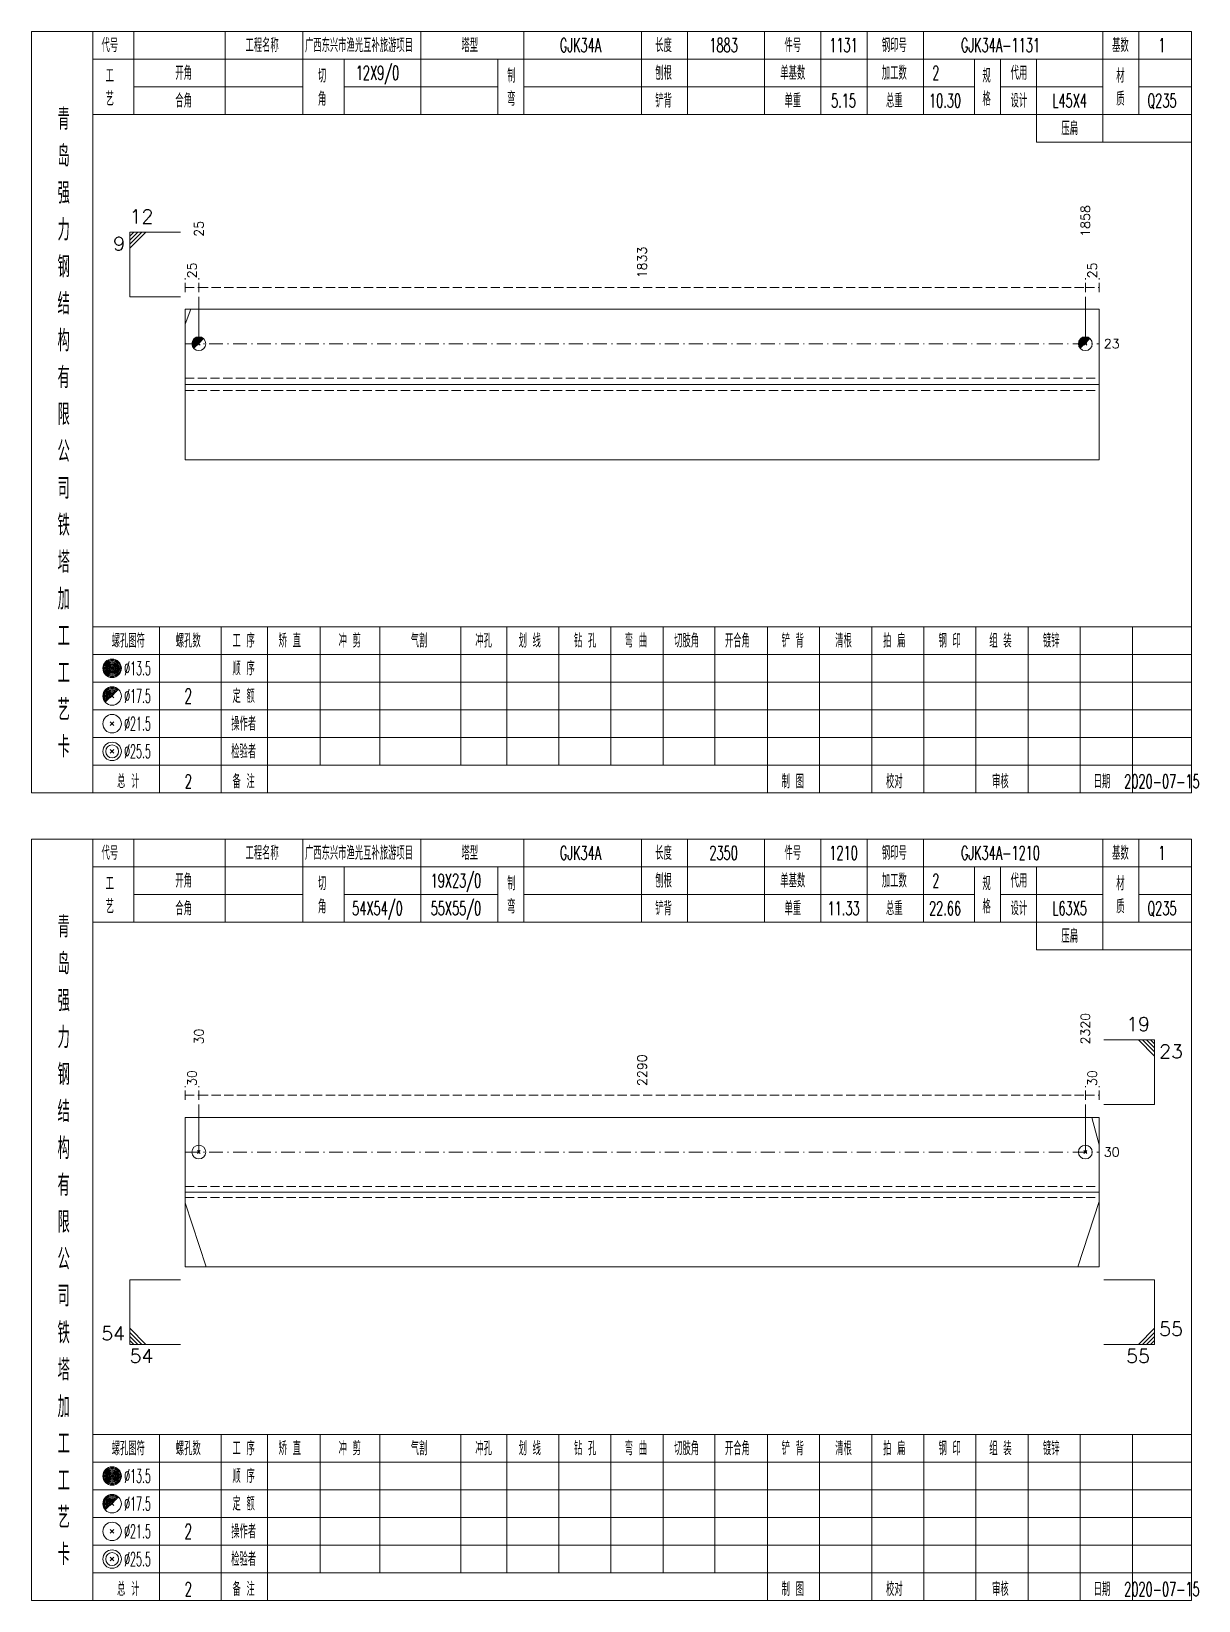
# Model space of a CAD drawing. Extents: x 0 to 2606, y -377 to 6479.
# Drawn here: x 522.8 to 775.7, y 1225 to 1565 of the extents above; entities that cross this region are included whole.
import ezdxf
from ezdxf.enums import TextEntityAlignment as Align

# ---------------------------------------------------------------- set-up
doc = ezdxf.new("R2010")
doc.units = 0
doc.header["$MEASUREMENT"] = 0
doc.linetypes.add('一点画线', pattern=[5.2, 3, -1, 0.2, -1])
doc.linetypes.add('虚线', pattern=[2.75, 2, -0.75])
doc.layers.get('0').update_dxf_attribs({"linetype": 'CONTINUOUS', "lineweight": 25})
doc.layers.add('1', color=7, linetype='CONTINUOUS', lineweight=25)
doc.layers.add('4', color=7, linetype='CONTINUOUS', lineweight=25)
doc.styles.get("Standard").update_dxf_attribs({"font": 'simplex.shx', "width": 0.7, "height": 3, "bigfont": 'gbhzfs.shx'})

msp = doc.modelspace()

# ---------------------------------------------------------------- linework, layer by layer
at = {"color": 7, "linetype": 'Continuous', "lineweight": 13}
for p, q in [((544.1, 1521.5), (555.1, 1521.5)), ((544.1, 1507.5), (544.1, 1521.5)), ((544.97, 1521.5), (544.1, 1520.62)), ((545.85, 1521.5), (544.1, 1519.75)), ((546.72, 1521.5), (544.1, 1518.88)), ((547.6, 1521.5), (544.1, 1518)), ((544.1, 1507.5), (555.1, 1507.5)), ((559.1, 1497.33), (559.1, 1507.5)), ((751.2, 1497.33), (751.2, 1507.5)), ((556.1, 1501.57), (557.36, 1504.83)), ((766.2, 1346.5), (755.2, 1346.5)), ((762.7, 1346.5), (766.2, 1343)), ((763.57, 1346.5), (766.2, 1343.88)), ((764.45, 1346.5), (766.2, 1344.75)), ((765.32, 1346.5), (766.2, 1345.62)), ((766.2, 1332.5), (766.2, 1346.5)), ((559.1, 1322.19), (559.1, 1332.5)), ((751.2, 1322.19), (751.2, 1332.5)), ((754.2, 1323.78), (752.6, 1329.69)), ((766.2, 1332.5), (755.2, 1332.5)), ((558.8, 1321.89), (559.4, 1322.49)), ((559.4, 1321.89), (558.8, 1322.49)), ((750.9, 1321.89), (751.5, 1322.49)), ((751.5, 1321.89), (750.9, 1322.49)), ((556.1, 1311.19), (560.65, 1297.31)), ((754.2, 1311.44), (749.56, 1297.31)), ((544.1, 1294.5), (555.1, 1294.5)), ((544.1, 1294.5), (544.1, 1280.5)), ((766.2, 1294.5), (755.2, 1294.5)), ((766.2, 1294.5), (766.2, 1280.5)), ((547.6, 1280.5), (544.1, 1284)), ((546.72, 1280.5), (544.1, 1283.12)), ((545.85, 1280.5), (544.1, 1282.25)), ((762.7, 1280.5), (766.2, 1284)), ((763.57, 1280.5), (766.2, 1283.12)), ((764.45, 1280.5), (766.2, 1282.25)), ((544.97, 1280.5), (544.1, 1281.38)), ((544.1, 1280.5), (555.1, 1280.5)), ((766.2, 1280.5), (755.2, 1280.5)), ((765.32, 1280.5), (766.2, 1281.38))]:
    msp.add_line(p, q, dxfattribs=at)
at = {"color": 8, "linetype": '虚线', "lineweight": 9}
for p, q in [((556.1, 1508.5), (556.1, 1511.5)), ((559.1, 1508.5), (559.1, 1511.5)), ((559.1, 1508.5), (559.1, 1511.5)), ((751.2, 1508.5), (751.2, 1511.5)), ((751.2, 1508.5), (751.2, 1511.5)), ((754.2, 1508.5), (754.2, 1511.5)), ((556.1, 1509.5), (559.1, 1509.5)), ((559.1, 1509.5), (751.2, 1509.5)), ((751.2, 1509.5), (754.2, 1509.5)), ((556.1, 1333.5), (556.1, 1336.5)), ((559.1, 1333.5), (559.1, 1336.5)), ((559.1, 1333.5), (559.1, 1336.5)), ((751.2, 1333.5), (751.2, 1336.5)), ((751.2, 1333.5), (751.2, 1336.5)), ((754.2, 1333.5), (754.2, 1336.5)), ((556.1, 1334.5), (559.1, 1334.5)), ((559.1, 1334.5), (751.2, 1334.5)), ((751.2, 1334.5), (754.2, 1334.5))]:
    msp.add_line(p, q, dxfattribs=at)
at = {"color": 7, "linetype": 'Continuous', "lineweight": 18}
for p, q in [((556.1, 1504.83), (556.1, 1472.17)), ((556.1, 1504.83), (754.2, 1504.83)), ((754.2, 1504.83), (754.2, 1472.17)), ((556.1, 1488.5), (754.2, 1488.5)), ((556.1, 1329.69), (556.1, 1297.31)), ((556.1, 1329.69), (754.2, 1329.69)), ((754.2, 1329.69), (754.2, 1297.31)), ((556.1, 1313.5), (754.2, 1313.5))]:
    msp.add_line(p, q, dxfattribs=at)
at = {"color": 3, "linetype": '一点画线', "lineweight": 13}
for p, q in [((556.1, 1497.33), (754.2, 1497.33)), ((556.1, 1322.19), (754.2, 1322.19))]:
    msp.add_line(p, q, dxfattribs=at)
at = {"color": 7, "linetype": 'Continuous', "lineweight": 0}
for p, q in [((558.8, 1497.03), (559.4, 1497.63)), ((558.8, 1497.63), (559.4, 1497.03)), ((750.9, 1497.03), (751.5, 1497.63)), ((750.9, 1497.63), (751.5, 1497.03))]:
    msp.add_line(p, q, dxfattribs=at)
at = {"color": 1, "linetype": '虚线', "lineweight": 18}
for p, q in [((556.1, 1489.83), (754.2, 1489.83)), ((556.1, 1487.17), (754.2, 1487.17)), ((556.1, 1314.69), (754.2, 1314.69)), ((556.1, 1312.31), (754.2, 1312.31))]:
    msp.add_line(p, q, dxfattribs=at)
at = {"color": 7, "linetype": 'Continuous', "lineweight": 13}
for centre in [(559.1, 1497.33), (751.2, 1497.33), (559.1, 1322.19), (751.2, 1322.19)]:
    msp.add_circle(centre, 1.5, dxfattribs=at)
for centre, radius in [((559.1, 1497.33), 1.35), ((559.1, 1497.33), 1.2), ((559.1, 1497.33), 1.05), ((559.1, 1497.33), 0.9), ((559.1, 1497.33), 0.75), ((559.1, 1497.33), 0.6), ((559.1, 1497.33), 0.45), ((559.1, 1497.33), 0.3), ((559.1, 1497.33), 0.15), ((751.2, 1497.33), 1.35), ((751.2, 1497.33), 1.2), ((751.2, 1497.33), 1.05), ((751.2, 1497.33), 0.9), ((751.2, 1497.33), 0.75), ((751.2, 1497.33), 0.6), ((751.2, 1497.33), 0.45), ((751.2, 1497.33), 0.3), ((751.2, 1497.33), 0.15)]:
    msp.add_arc(centre, radius, 45, 225, dxfattribs=at)
at = {"layer": '1', "color": 7, "linetype": 'Continuous', "lineweight": 18}
for p, q in [((556.1, 1472.17), (754.2, 1472.17)), ((556.1, 1297.31), (754.2, 1297.31))]:
    msp.add_line(p, q, dxfattribs=at)
at = {"layer": '4', "color": 1, "linetype": 'Continuous', "lineweight": 18}
for p, q in [((536.1, 1400), (536.1, 1565)), ((545, 1547), (545, 1565)), ((564.8, 1547), (564.8, 1565)), ((581.6, 1547), (581.6, 1565)), ((607.2, 1547), (607.2, 1565)), ((629.5, 1547), (629.5, 1565)), ((655, 1547), (655, 1565)), ((665, 1547), (665, 1565)), ((681.7, 1547), (681.7, 1565)), ((693.9, 1547), (693.9, 1565)), ((703.9, 1547), (703.9, 1565)), ((716.1, 1547), (716.1, 1565)), ((755, 1541), (755, 1565)), ((762.8, 1547), (762.8, 1565)), ((536.1, 1559), (774.2, 1559)), ((590.6, 1547), (590.6, 1559)), ((623.9, 1547), (623.9, 1559)), ((727.2, 1547), (727.2, 1559)), ((732.8, 1547), (732.8, 1559)), ((740.6, 1541), (740.6, 1559)), ((545, 1553), (581.6, 1553)), ((590.6, 1553), (623.9, 1553)), ((629.5, 1553), (727.2, 1553)), ((732.8, 1553), (755, 1553)), ((762.8, 1553), (774.2, 1553)), ((536.1, 1547), (774.2, 1547)), ((740.6, 1541), (774.2, 1541)), ((536.1, 1436), (774.2, 1436)), ((550.6, 1400), (550.6, 1436)), ((563.9, 1400), (563.9, 1436)), ((574, 1400), (574, 1436)), ((585.4, 1406), (585.4, 1436)), ((598.3, 1406), (598.3, 1436)), ((615.9, 1406), (615.9, 1436)), ((625.8, 1406), (625.8, 1436)), ((637.1, 1406), (637.1, 1436)), ((648.4, 1406), (648.4, 1436)), ((659.7, 1406), (659.7, 1436)), ((670.9, 1406), (670.9, 1436)), ((682.3, 1406), (682.3, 1436)), ((693.6, 1406), (693.6, 1436)), ((704.9, 1406), (704.9, 1436)), ((716.2, 1406), (716.2, 1436)), ((727.5, 1406), (727.5, 1436)), ((738.8, 1406), (738.8, 1436)), ((750.1, 1406), (750.1, 1436)), ((761.4, 1406), (761.4, 1436)), ((536.1, 1430), (774.2, 1430)), ((536.1, 1424), (774.2, 1424)), ((536.1, 1418), (774.2, 1418)), ((536.1, 1412), (774.2, 1412)), ((536.1, 1406), (774.2, 1406)), ((682.3, 1400), (682.3, 1406)), ((693.6, 1400), (693.6, 1406)), ((704.9, 1400), (704.9, 1406)), ((716.2, 1400), (716.2, 1406)), ((727.5, 1400), (727.5, 1406)), ((738.8, 1400), (738.8, 1406)), ((750.1, 1400), (750.1, 1406)), ((761.4, 1400), (761.4, 1406)), ((536.1, 1225), (536.1, 1390)), ((545, 1372), (545, 1390)), ((564.8, 1372), (564.8, 1390)), ((581.6, 1372), (581.6, 1390)), ((607.2, 1372), (607.2, 1390)), ((629.5, 1372), (629.5, 1390)), ((655, 1372), (655, 1390)), ((665, 1372), (665, 1390)), ((681.7, 1372), (681.7, 1390)), ((693.9, 1372), (693.9, 1390)), ((703.9, 1372), (703.9, 1390)), ((716.1, 1372), (716.1, 1390)), ((755, 1366), (755, 1390)), ((762.8, 1372), (762.8, 1390)), ((536.1, 1384), (774.2, 1384)), ((590.6, 1372), (590.6, 1384)), ((623.9, 1372), (623.9, 1384)), ((727.2, 1372), (727.2, 1384)), ((732.8, 1372), (732.8, 1384)), ((740.6, 1366), (740.6, 1384)), ((545, 1378), (581.6, 1378)), ((590.6, 1378), (623.9, 1378)), ((629.5, 1378), (727.2, 1378)), ((732.8, 1378), (755, 1378)), ((762.8, 1378), (774.2, 1378)), ((536.1, 1372), (774.2, 1372)), ((740.6, 1366), (774.2, 1366)), ((536.1, 1261), (774.2, 1261)), ((550.6, 1225), (550.6, 1261)), ((563.9, 1225), (563.9, 1261)), ((574, 1225), (574, 1261)), ((585.4, 1231), (585.4, 1261)), ((598.3, 1231), (598.3, 1261)), ((615.9, 1231), (615.9, 1261)), ((625.8, 1231), (625.8, 1261)), ((637.1, 1231), (637.1, 1261)), ((648.4, 1231), (648.4, 1261)), ((659.7, 1231), (659.7, 1261)), ((670.9, 1231), (670.9, 1261)), ((682.3, 1231), (682.3, 1261)), ((693.6, 1231), (693.6, 1261)), ((704.9, 1231), (704.9, 1261)), ((716.2, 1231), (716.2, 1261)), ((727.5, 1231), (727.5, 1261)), ((738.8, 1231), (738.8, 1261)), ((750.1, 1231), (750.1, 1261)), ((761.4, 1231), (761.4, 1261)), ((536.1, 1255), (774.2, 1255)), ((536.1, 1249), (774.2, 1249)), ((536.1, 1243), (774.2, 1243)), ((536.1, 1237), (774.2, 1237)), ((536.1, 1231), (774.2, 1231)), ((682.3, 1225), (682.3, 1231)), ((693.6, 1225), (693.6, 1231)), ((704.9, 1225), (704.9, 1231)), ((716.2, 1225), (716.2, 1231)), ((727.5, 1225), (727.5, 1231)), ((738.8, 1225), (738.8, 1231)), ((750.1, 1225), (750.1, 1231)), ((761.4, 1225), (761.4, 1231))]:
    msp.add_line(p, q, dxfattribs=at)
at = {"layer": '4', "color": 7, "linetype": 'Continuous', "lineweight": 13}
for p, q in [((540.1, 1426.8), (540.5, 1427.2)), ((540.5, 1426.8), (540.1, 1427.2)), ((539.9, 1414.6), (540.7, 1415.4)), ((540.7, 1414.6), (539.9, 1415.4)), ((539.9, 1408.6), (540.7, 1409.4)), ((540.7, 1408.6), (539.9, 1409.4)), ((540.1, 1251.8), (540.5, 1252.2)), ((540.5, 1251.8), (540.1, 1252.2)), ((539.9, 1239.6), (540.7, 1240.4)), ((540.7, 1239.6), (539.9, 1240.4)), ((539.9, 1233.6), (540.7, 1234.4)), ((540.7, 1233.6), (539.9, 1234.4))]:
    msp.add_line(p, q, dxfattribs=at)
at = {"layer": '4', "color": 7, "linetype": 'Continuous', "lineweight": 0}
for p, q in [((539.9, 1420.6), (540.7, 1421.4)), ((539.9, 1421.4), (540.7, 1420.6)), ((539.9, 1245.6), (540.7, 1246.4)), ((539.9, 1246.4), (540.7, 1245.6))]:
    msp.add_line(p, q, dxfattribs=at)
at = {"layer": '4', "color": 1, "linetype": 'Continuous', "lineweight": 18}
for points in [[(522.8, 1565), (522.8, 1400), (774.2, 1400), (774.2, 1565)], [(522.8, 1390), (522.8, 1225), (774.2, 1225), (774.2, 1390)]]:
    msp.add_lwpolyline(points, close=True, dxfattribs=at)
at = {"layer": '4', "color": 7, "linetype": 'Continuous', "lineweight": 13}
for centre, radius in [((540.3, 1427), 2), ((540.3, 1427), 1.8), ((540.3, 1427), 1.6), ((540.3, 1427), 1.4), ((540.3, 1427), 1.2), ((540.3, 1427), 1), ((540.3, 1427), 0.8), ((540.3, 1427), 0.6), ((540.3, 1427), 0.4), ((540.3, 1427), 0.2), ((540.3, 1421), 2), ((540.3, 1415), 2), ((540.3, 1409), 2), ((540.3, 1409), 1.4), ((540.3, 1252), 2), ((540.3, 1252), 1.8), ((540.3, 1252), 1.6), ((540.3, 1252), 1.4), ((540.3, 1252), 1.2), ((540.3, 1252), 1), ((540.3, 1252), 0.8), ((540.3, 1252), 0.6), ((540.3, 1252), 0.4), ((540.3, 1252), 0.2), ((540.3, 1246), 2), ((540.3, 1240), 2), ((540.3, 1234), 2), ((540.3, 1234), 1.4)]:
    msp.add_circle(centre, radius, dxfattribs=at)
for centre, radius in [((540.3, 1421), 1.8), ((540.3, 1421), 1.6), ((540.3, 1421), 1.4), ((540.3, 1421), 1.2), ((540.3, 1421), 1), ((540.3, 1421), 0.8), ((540.3, 1421), 0.6), ((540.3, 1421), 0.4), ((540.3, 1421), 0.2), ((540.3, 1246), 1.8), ((540.3, 1246), 1.6), ((540.3, 1246), 1.4), ((540.3, 1246), 1.2), ((540.3, 1246), 1), ((540.3, 1246), 0.8), ((540.3, 1246), 0.6), ((540.3, 1246), 0.4), ((540.3, 1246), 0.2)]:
    msp.add_arc(centre, radius, 45, 225, dxfattribs=at)

# ---------------------------------------------------------------- texts
at = {"color": 7, "linetype": 'Continuous', "lineweight": 13}
for s, p in [('1858', (751.2, 1520.5)), ('25', (559.1, 1520.5)), ('2320', (751.2, 1345.5)), ('30', (559.1, 1345.5))]:
    msp.add_text(s, height=2, rotation=90, dxfattribs=at).set_placement(p, align=Align.MIDDLE_LEFT)
for s, p in [('12', (544.1, 1522.5)), ('55', (767.2, 1281.5))]:
    msp.add_text(s, height=3, dxfattribs=at).set_placement(p, align=Align.BOTTOM_LEFT)
for s, p in [('9', (543.1, 1520.5)), ('55', (765.2, 1279.5))]:
    msp.add_text(s, height=3, dxfattribs=at).set_placement(p, align=Align.TOP_RIGHT)
at = {"color": 8, "linetype": 'Continuous', "lineweight": 9}
for s, p in [('1833', (655.15, 1511.5)), ('25', (557.6, 1511.5)), ('25', (752.7, 1511.5)), ('2290', (655.15, 1336.5)), ('30', (557.6, 1336.5)), ('30', (752.7, 1336.5))]:
    msp.add_text(s, height=2, rotation=90, dxfattribs=at).set_placement(p, align=Align.MIDDLE_LEFT)
at = {"color": 7, "linetype": 'Continuous', "lineweight": 13}
for s, p in [('23', (755.2, 1497.33)), ('30', (755.2, 1322.19))]:
    msp.add_text(s, height=2, dxfattribs=at).set_placement(p, align=Align.MIDDLE_LEFT)
for s, p in [('19', (765.2, 1347.5)), ('54', (543.1, 1280.5))]:
    msp.add_text(s, height=3, dxfattribs=at).set_placement(p, align=Align.BOTTOM_RIGHT)
for s, p in [('23', (767.2, 1345.5)), ('54', (544.1, 1279.5))]:
    msp.add_text(s, height=3, dxfattribs=at).set_placement(p, align=Align.TOP_LEFT)
at = {"layer": '4', "color": 1, "linetype": 'Continuous', "lineweight": 13}
for s, height, width, p in [('代号', 3, 0.6, (539.8, 1562)), ('工程名称', 3, 0.6, (572.8, 1562)), ('广西东兴市渔光互补旅游项目', 3, 0.6, (593.8, 1562)), ('塔型', 3, 0.6, (617.8, 1562)), ('GJK34A', 3, 0.6, (641.8, 1562)), ('长度', 3, 0.6, (659.8, 1562)), ('1883', 3, 0.6, (672.8, 1562)), ('件号', 3, 0.6, (687.8, 1562)), ('1131', 3, 0.6, (698.8, 1562)), ('钢印号', 3, 0.6, (709.8, 1562)), ('GJK34A-1131', 3, 0.6, (732.8, 1562)), ('基数', 3, 0.6, (758.8, 1562)), ('1', 3, 0.6, (767.8, 1562)), ('开角', 3, 0.6, (555.8, 1556)), ('12X9/0', 3, 0.6, (597.8, 1556)), ('刨根', 3, 0.6, (659.8, 1556)), ('单基数', 3, 0.6, (687.8, 1556)), ('加工数', 3, 0.6, (709.8, 1556)), ('2', 3, 0.6, (718.8, 1556)), ('代用', 3, 0.6, (736.8, 1556)), ('材', 3, 0.6, (758.8, 1555.4)), ('工', 3, 0.6, (539.8, 1555.4)), ('切', 3, 0.6, (585.8, 1555.4)), ('制', 3, 0.6, (626.8, 1555.4)), ('规', 3, 0.6, (729.8, 1555.4)), ('艺', 3, 0.6, (539.8, 1550.4)), ('合角', 3, 0.6, (555.8, 1550)), ('角', 3, 0.6, (585.8, 1550.4)), ('弯', 3, 0.6, (626.8, 1550.4)), ('铲背', 3, 0.6, (659.8, 1550)), ('单重', 3, 0.6, (687.8, 1550)), ('5.15', 3, 0.6, (698.8, 1550)), ('总重', 3, 0.6, (709.8, 1550)), ('10.30', 3, 0.6, (720.8, 1550)), ('格', 3, 0.6, (729.8, 1550.4)), ('设计', 3, 0.6, (736.8, 1550)), ('L45X4', 3, 0.6, (747.8, 1550)), ('质', 3, 0.6, (758.8, 1550.4)), ('Q235', 3, 0.6, (767.8, 1550)), ('青', 4.6, 0.8, (529.8, 1546)), ('压扁', 3, 0.6, (747.8, 1544)), ('岛', 4.6, 0.8, (529.8, 1538)), ('强', 4.6, 0.8, (529.8, 1530)), ('力', 4.6, 0.8, (529.8, 1522)), ('钢', 4.6, 0.8, (529.8, 1514)), ('结', 4.6, 0.8, (529.8, 1506)), ('构', 4.6, 0.8, (529.8, 1498)), ('有', 4.6, 0.8, (529.8, 1490)), ('限', 4.6, 0.8, (529.8, 1482)), ('公', 4.6, 0.8, (529.8, 1474)), ('司', 4.6, 0.8, (529.8, 1466)), ('铁', 4.6, 0.8, (529.8, 1458)), ('塔', 4.6, 0.8, (529.8, 1450)), ('加', 4.6, 0.8, (529.8, 1442)), ('工', 4.6, 0.8, (529.8, 1434)), ('螺孔图符', 3, 0.6, (543.8, 1433)), ('螺孔数', 3, 0.6, (556.8, 1433)), ('工 序', 3, 0.6, (568.8, 1433)), ('矫 直', 3, 0.6, (578.8, 1433)), ('冲 剪', 3, 0.6, (591.8, 1433)), ('气割', 3, 0.6, (606.8, 1433)), ('冲孔', 3, 0.6, (620.8, 1433)), ('划 线', 3, 0.6, (630.8, 1433)), ('钻 孔', 3, 0.6, (642.8, 1433)), ('弯 曲', 3, 0.6, (653.8, 1433)), ('切肢角', 3, 0.6, (664.8, 1433)), ('开合角', 3, 0.6, (675.8, 1433)), ('铲 背', 3, 0.6, (687.8, 1433)), ('清根', 3, 0.6, (698.8, 1433)), ('拍 扁', 3, 0.6, (709.8, 1433)), ('钢 印', 3, 0.6, (721.8, 1433)), ('组 装', 3, 0.6, (732.8, 1433)), ('镀锌', 3, 0.6, (743.8, 1433)), ('工', 4.6, 0.8, (529.8, 1426)), ('%%C13.5', 3, 0.5, (545.8, 1427)), ('顺 序', 3, 0.6, (568.8, 1427)), ('%%C17.5', 3, 0.5, (545.8, 1421)), ('2', 3.2, 0.6, (556.8, 1421)), ('定 额', 3, 0.6, (568.8, 1421)), ('艺', 4.6, 0.8, (529.8, 1418)), ('%%C21.5', 3, 0.5, (545.8, 1415)), ('操作者', 3, 0.6, (568.8, 1415)), ('卡', 4.6, 0.8, (529.8, 1410)), ('%%C25.5', 3, 0.5, (545.8, 1409)), ('检验者', 3, 0.6, (568.8, 1409)), ('总 计', 3, 0.6, (543.8, 1402.5)), ('备 注', 3, 0.6, (568.8, 1402.5)), ('制 图', 3, 0.6, (687.8, 1402.5)), ('校对', 3, 0.6, (709.8, 1402.5)), ('审核', 3, 0.6, (732.8, 1402.5)), ('日期', 3, 0.6, (754.8, 1402.5)), ('2', 3, 0.6, (556.8, 1402.5)), ('2020-07-15', 3, 0.6, (767.8, 1402.5)), ('代号', 3, 0.6, (539.8, 1387)), ('工程名称', 3, 0.6, (572.8, 1387)), ('广西东兴市渔光互补旅游项目', 3, 0.6, (593.8, 1387)), ('塔型', 3, 0.6, (617.8, 1387)), ('GJK34A', 3, 0.6, (641.8, 1387)), ('长度', 3, 0.6, (659.8, 1387)), ('2350', 3, 0.6, (672.8, 1387)), ('件号', 3, 0.6, (687.8, 1387)), ('1210', 3, 0.6, (698.8, 1387)), ('钢印号', 3, 0.6, (709.8, 1387)), ('GJK34A-1210', 3, 0.6, (732.8, 1387)), ('基数', 3, 0.6, (758.8, 1387)), ('1', 3, 0.6, (767.8, 1387)), ('工', 3, 0.6, (539.8, 1380.4)), ('开角', 3, 0.6, (555.8, 1381)), ('切', 3, 0.6, (585.8, 1380.4)), ('19X23/0', 3, 0.6, (614.8, 1381)), ('制', 3, 0.6, (626.8, 1380.4)), ('刨根', 3, 0.6, (659.8, 1381)), ('单基数', 3, 0.6, (687.8, 1381)), ('加工数', 3, 0.6, (709.8, 1381)), ('2', 3, 0.6, (718.8, 1381)), ('规', 3, 0.6, (729.8, 1380.4)), ('代用', 3, 0.6, (736.8, 1381)), ('材', 3, 0.6, (758.8, 1380.4)), ('艺', 3, 0.6, (539.8, 1375.4)), ('角', 3, 0.6, (585.8, 1375.4)), ('54X54/0', 3, 0.6, (597.8, 1375)), ('55X55/0', 3, 0.6, (614.8, 1375)), ('弯', 3, 0.6, (626.8, 1375.4)), ('格', 3, 0.6, (729.8, 1375.4)), ('质', 3, 0.6, (758.8, 1375.4)), ('青', 4.6, 0.8, (529.8, 1371)), ('合角', 3, 0.6, (555.8, 1375)), ('铲背', 3, 0.6, (659.8, 1375)), ('单重', 3, 0.6, (687.8, 1375)), ('11.33', 3, 0.6, (698.8, 1375)), ('总重', 3, 0.6, (709.8, 1375)), ('22.66', 3, 0.6, (720.8, 1375)), ('设计', 3, 0.6, (736.8, 1375)), ('L63X5', 3, 0.6, (747.8, 1375)), ('Q235', 3, 0.6, (767.8, 1375)), ('压扁', 3, 0.6, (747.8, 1369)), ('岛', 4.6, 0.8, (529.8, 1363)), ('强', 4.6, 0.8, (529.8, 1355)), ('力', 4.6, 0.8, (529.8, 1347)), ('钢', 4.6, 0.8, (529.8, 1339)), ('结', 4.6, 0.8, (529.8, 1331)), ('构', 4.6, 0.8, (529.8, 1323)), ('有', 4.6, 0.8, (529.8, 1315)), ('限', 4.6, 0.8, (529.8, 1307)), ('公', 4.6, 0.8, (529.8, 1299)), ('司', 4.6, 0.8, (529.8, 1291)), ('铁', 4.6, 0.8, (529.8, 1283)), ('塔', 4.6, 0.8, (529.8, 1275)), ('加', 4.6, 0.8, (529.8, 1267)), ('工', 4.6, 0.8, (529.8, 1259)), ('螺孔图符', 3, 0.6, (543.8, 1258)), ('螺孔数', 3, 0.6, (556.8, 1258)), ('工 序', 3, 0.6, (568.8, 1258)), ('矫 直', 3, 0.6, (578.8, 1258)), ('冲 剪', 3, 0.6, (591.8, 1258)), ('气割', 3, 0.6, (606.8, 1258)), ('冲孔', 3, 0.6, (620.8, 1258)), ('划 线', 3, 0.6, (630.8, 1258)), ('钻 孔', 3, 0.6, (642.8, 1258)), ('弯 曲', 3, 0.6, (653.8, 1258)), ('切肢角', 3, 0.6, (664.8, 1258)), ('开合角', 3, 0.6, (675.8, 1258)), ('铲 背', 3, 0.6, (687.8, 1258)), ('清根', 3, 0.6, (698.8, 1258)), ('拍 扁', 3, 0.6, (709.8, 1258)), ('钢 印', 3, 0.6, (721.8, 1258)), ('组 装', 3, 0.6, (732.8, 1258)), ('镀锌', 3, 0.6, (743.8, 1258)), ('工', 4.6, 0.8, (529.8, 1251)), ('%%C13.5', 3, 0.5, (545.8, 1252)), ('顺 序', 3, 0.6, (568.8, 1252)), ('定 额', 3, 0.6, (568.8, 1246)), ('艺', 4.6, 0.8, (529.8, 1243)), ('%%C17.5', 3, 0.5, (545.8, 1246)), ('%%C21.5', 3, 0.5, (545.8, 1240)), ('2', 3.2, 0.6, (556.8, 1240)), ('操作者', 3, 0.6, (568.8, 1240)), ('卡', 4.6, 0.8, (529.8, 1235)), ('%%C25.5', 3, 0.5, (545.8, 1234)), ('检验者', 3, 0.6, (568.8, 1234)), ('总 计', 3, 0.6, (543.8, 1227.5)), ('2', 3, 0.6, (556.8, 1227.5)), ('备 注', 3, 0.6, (568.8, 1227.5)), ('制 图', 3, 0.6, (687.8, 1227.5)), ('校对', 3, 0.6, (709.8, 1227.5)), ('审核', 3, 0.6, (732.8, 1227.5)), ('日期', 3, 0.6, (754.8, 1227.5)), ('2020-07-15', 3, 0.6, (767.8, 1227.5))]:
    msp.add_text(s, height=height, dxfattribs=dict(at, width=width)).set_placement(p, align=Align.MIDDLE_CENTER)

doc.saveas('drawing.dxf')
